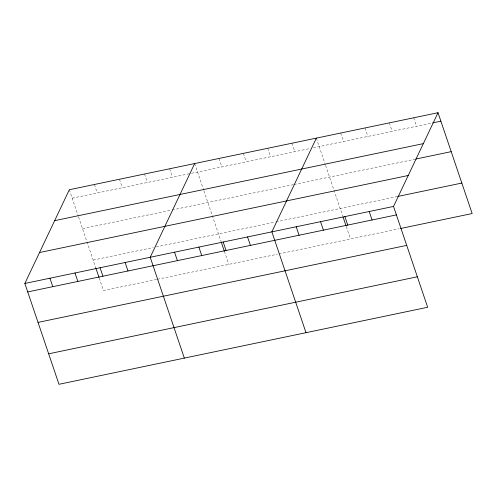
<?xml version="1.0" encoding="UTF-8"?>
<svg xmlns="http://www.w3.org/2000/svg" width="497" height="497" viewBox="0 0 497 497"><rect width="100%" height="100%" fill="white"/><g stroke="black" fill="none" stroke-linecap="round" stroke-linejoin="round"><path stroke-width="0.37" stroke-dasharray="2.48 1.86" d="M72.195 198.191L190.711 173.428M191.469 173.273L310.364 148.435M313.315 147.82L432.036 123.02M82.508 228.676L171.397 210.107M172.161 209.945L293.404 184.617M294.137 184.462L415.07 159.202M93.144 260.08L153.163 247.543M156.201 246.91L275.276 222.035M276.009 221.879L396.941 196.613M156.642 279.457L103.457 290.565L99.282 278.227M157.4 279.295L277.481 254.209M278.954 253.905L399.147 228.794M413.684 117.789L416.548 126.25M389.35 122.871L392.214 131.338M365.015 127.959L367.879 136.42M340.687 133.041L343.551 141.502M316.353 138.123L325.355 164.731M325.603 165.458L342.868 216.462M346.303 226.62L350.484 238.958M292.019 143.204L294.883 151.672M267.684 148.292L270.548 156.754M243.35 153.374L246.214 161.836M219.015 158.456L221.879 166.917M194.681 163.538L203.689 190.146M203.938 190.873L221.196 241.877M224.389 251.314L228.813 264.379M169.614 168.775L172.478 177.243M144.54 174.012L147.404 182.48M119.473 179.255L122.337 187.717M94.399 184.493L97.263 192.954M69.331 189.73L78.333 216.332M78.582 217.059L95.846 268.063"/><path stroke-width="0.75" d="M438.019 112.707L393.543 206.435L427.668 307.27L58.981 384.293L24.85 283.458L69.331 189.73L438.019 112.707L472.15 213.542L400.625 228.483M194.681 163.538L150.206 257.272L184.337 358.107M316.353 138.123L271.871 231.85L306.003 332.692M432.769 122.865L440.882 121.169M54.651 220.656L423.338 143.639M415.809 159.046L451.201 151.653M39.53 252.526L408.217 175.503M397.681 196.464L461.831 183.058M24.85 283.458L393.543 206.435M27.714 291.919L396.407 214.897M38.033 322.404L406.72 245.381M48.663 353.808L417.356 276.792M369.209 211.517L372.073 219.985M344.875 216.605L347.738 225.066M343.11 217.189L346.061 225.893M320.54 221.687L323.404 230.148M296.206 226.769L299.07 235.23M247.537 236.939L250.401 245.4M223.203 242.02L226.067 250.482M221.445 242.604L224.389 251.314M198.875 247.102L201.739 255.564M174.54 252.184L177.404 260.652M125.132 262.509L127.996 270.971M100.065 267.746L102.929 276.208M95.846 268.063L99.04 277.5M74.991 272.983L77.855 281.445M49.924 278.221L52.788 286.682"/></g></svg>
